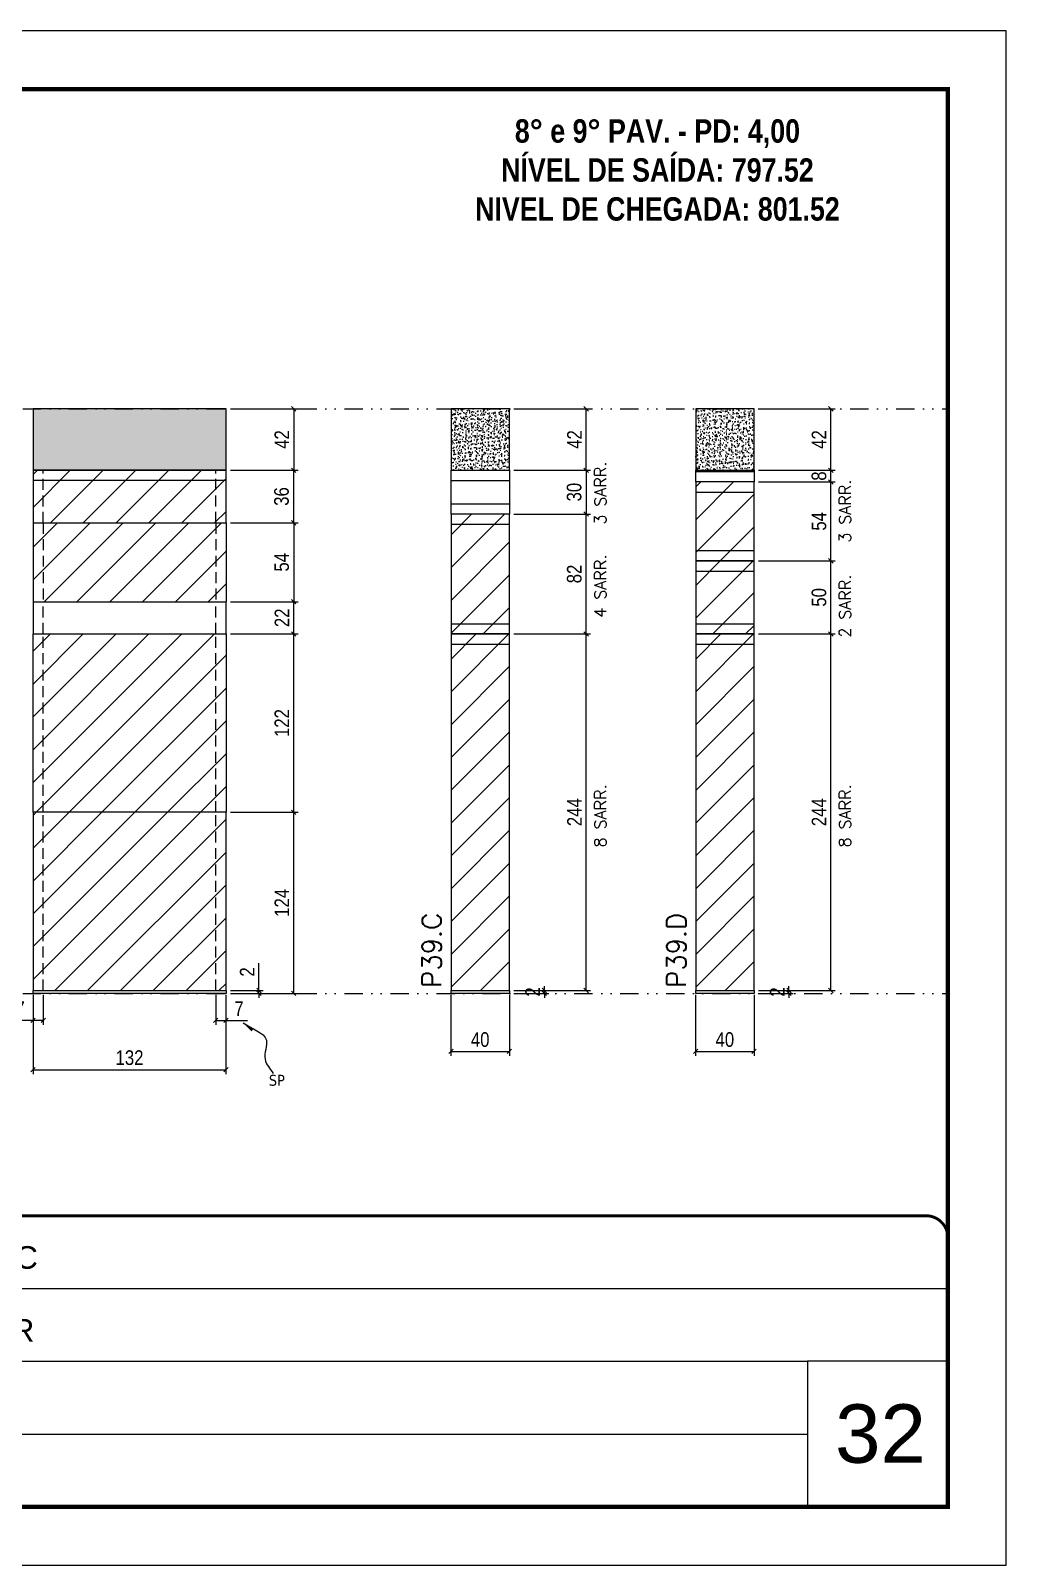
# Model space of a CAD drawing. Extents: x 28748 to 35002, y 14885 to 43501.
# Drawn here: x 34334 to 35002, y 34411 to 35461 of the extents above; entities that cross this region are included whole.
import ezdxf

# ---------------------------------------------------------------- set-up
doc = ezdxf.new("R2010")
doc.units = 0
for name, pattern in [('CONTINUO', [0]), ('DASHED', [0.75, 0.5, -0.25]), ('DIVIDE2', [0.625, 0.25, -0.125, 0, -0.125, 0, -0.125]), ('HIDDEN', [0.375, 0.25, -0.125])]:
    doc.linetypes.add(name, pattern=pattern)
for name, color, linetype, lineweight in [('CARIMBO', 255, 'Continuous', 9), ('Folhas', 255, 'Continuous', 9), ('Hachura', 251, 'Continuous', 9), ('SARRAFO DE PRESSAO', 251, 'DASHED', 9), ('Texto Seção', 7, 'Continuous', 15)]:
    doc.layers.add(name, color=color, linetype=linetype, lineweight=lineweight)
for name, color, linetype in [('COTA', 241, 'Continuous'), ('FUNDOS', 1, 'Continuous'), ('NOMENCLATURA', 7, 'Continuous'), ('Nível', 160, 'Continuous'), ('Painéis', 200, 'Continuous'), ('SARR_2.2x7', 40, 'Continuous'), ('Sarrafo de Pressão', 42, 'HIDDEN'), ('texto', 7, 'Continuous')]:
    doc.layers.add(name, color=color, linetype=linetype)
doc.styles.add('ARIAL', font='arial.ttf')
doc.styles.add('COTA TECNICA', font='techl___.ttf', dxfattribs={"height": 10})
doc.styles.add('COTA TECNICA-50', font='techl___.ttf', dxfattribs={"height": 10})
doc.styles.add('REGUA-120', font='ROMANS.shx', dxfattribs={"height": 15})
doc.styles.add('ROMANC', font='techb___.ttf', dxfattribs={"height": 2.5})
doc.styles.add('ROMANS', font='romans.shx')
doc.styles.get("Standard").update_dxf_attribs({"font": 'arial.ttf'})
doc.dimstyles.new('COTA PAINEL-50', dxfattribs={"dimtxt": 10, "dimasz": 3, "dimexe": 3, "dimexo": 3, "dimgap": 3, "dimtad": 1, "dimdec": 1, "dimzin": 12, "dimdsep": 46, "dimtxsty": 'COTA TECNICA-50', "dimblk1": 'OBLIQUE', "dimblk2": 'OBLIQUE', "dimsah": 1, "dimcen": 0.9, "dimclrd": 4, "dimclre": 4, "dimclrt": 240, "dimadec": 1, "dimazin": 3, "dimtfac": 1, "dimtdec": 1, "dimtmove": 0, "dimatfit": 3, "dimfxl": 1, "dimtolj": 1, "dimtzin": 12, "dimarcsym": 0})
doc.dimstyles.new('PAINEL', dxfattribs={"dimtxt": 10, "dimasz": 3, "dimexe": 3, "dimexo": 3, "dimgap": 3, "dimtad": 1, "dimdec": 1, "dimzin": 12, "dimdsep": 46, "dimtxsty": 'COTA TECNICA', "dimblk1": 'OBLIQUE', "dimblk2": 'OBLIQUE', "dimsah": 1, "dimcen": 0.9, "dimclrd": 4, "dimclre": 4, "dimclrt": 240, "dimadec": 1, "dimazin": 3, "dimtfac": 1, "dimtdec": 1, "dimtmove": 0, "dimatfit": 3, "dimfxl": 1, "dimtolj": 1, "dimtzin": 12, "dimarcsym": 0})
doc.dimstyles.get("Standard").update_dxf_attribs({"dimtxt": 0.18, "dimasz": 0.18, "dimexe": 0.18, "dimexo": 0.0625, "dimgap": 0.09, "dimtad": 0, "dimtih": 1, "dimtoh": 1, "dimdec": 4, "dimzin": 0, "dimdsep": 46, "dimtxsty": 'Standard', "dimcen": 0.09, "dimadec": 0, "dimazin": 0, "dimtfac": 1, "dimtdec": 4, "dimtofl": 0, "dimtmove": 0, "dimatfit": 3, "dimfxl": 1, "dimtolj": 1, "dimtzin": 0, "dimarcsym": 0})
pattern_1 = [(45, (-98783.717, 2517.664), (-11.2253202, 11.2253202), [])]

# ---------------------------------------------------------------- blocks, each defined once
blk = doc.blocks.new('9999999999')
at = {"color": 30, "linetype": 'CONTINUO'}
for p, q in [((98564.6, 34379.6), (99584, 34379.6)), ((98564.6, 34329.8), (99488, 34329.8)), ((99584, 34329.8), (99488, 34329.8)), ((99488, 34329.8), (99488, 34230.2)), ((98564.6, 34280), (99488, 34280))]:
    blk.add_line(p, q, dxfattribs=at)
at = {"color": 30, "linetype": 'CONTINUO', "const_width": 2}
blk.add_lwpolyline([(99584, 34230.2), (99584, 34414.4, 0.414214), (99569, 34429.4), (98229, 34429.4, 0.414214), (98214, 34414.4), (98214, 34245.2, 0.414214), (98229, 34230.2), (99584, 34230.2)], format="xyb", dxfattribs=at)
at = {"layer": 'Folhas'}
blk.add_lwpolyline([(98139, 34190.2), (99624, 34190.2), (99624, 35240.2), (98139, 35240.2)], close=True, dxfattribs=at)
at = {"layer": 'Folhas', "color": 30, "const_width": 3}
blk.add_lwpolyline([(98214, 34230.2), (99584, 34230.2), (99584, 35200.2), (98214, 35200.2)], close=True, dxfattribs=at)
at = {"color": 7, "linetype": 'Continuous', "ltscale": 5, "style": 'ARIAL'}
for s, p in [('ROCONTEC', (98837.7, 34393.1)), ('REDE D´OR', (98837.7, 34343.3))]:
    blk.add_text(s, height=15.48, dxfattribs=at).set_placement(p)
blk = doc.blocks.new('_Oblique')
at = {"color": 0, "linetype": 'ByBlock', "lineweight": -2}
blk.add_line((-0.5, -0.5), (0.5, 0.5), dxfattribs=at)
blk = doc.blocks.new('*D664')
at = {"layer": 'COTA', "color": 4, "lineweight": -2, "transparency": 16777216}
for p, q in [((34664.9, 35048), (34717.4, 35048)), ((34714.4, 34804), (34714.4, 35048)), ((34664.9, 34804), (34717.4, 34804))]:
    blk.add_line(p, q, dxfattribs=at)
at = {"layer": 'Defpoints', "color": 0, "transparency": 16777216}
for p in [(34661.9, 35048), (34714.4, 35048), (34661.9, 34804)]:
    blk.add_point(p, dxfattribs=at)
at = {"layer": 'COTA', "color": 4, "lineweight": -2, "transparency": 16777216, "xscale": 3, "yscale": 3, "zscale": 3}
for p, rotation in [((34714.4, 35048), 90), ((34714.4, 34804), 270)]:
    blk.add_blockref('_Oblique', p, dxfattribs=dict(at, rotation=rotation))
at = {"layer": 'COTA', "color": 240, "transparency": 16777216, "insert": (34706.4, 34926), "char_height": 10, "attachment_point": 5, "rotation": 90, "style": 'COTA TECNICA'}
blk.add_mtext('\\A1;244', dxfattribs=at)
blk = doc.blocks.new('*D665')
at = {"layer": 'COTA', "color": 4, "lineweight": -2, "transparency": 16777216}
for p, q in [((34621.9, 34801), (34621.9, 34759.3)), ((34661.9, 34801), (34661.9, 34759.3)), ((34621.9, 34762.3), (34661.9, 34762.3))]:
    blk.add_line(p, q, dxfattribs=at)
at = {"layer": 'Defpoints', "color": 0, "transparency": 16777216}
for p in [(34621.9, 34804), (34661.9, 34804), (34661.9, 34762.3)]:
    blk.add_point(p, dxfattribs=at)
at = {"layer": 'COTA', "color": 4, "lineweight": -2, "transparency": 16777216, "xscale": 3, "yscale": 3, "zscale": 3, "rotation": 180}
blk.add_blockref('_Oblique', (34621.9, 34762.3), dxfattribs=at)
at = {"layer": 'COTA', "color": 4, "lineweight": -2, "transparency": 16777216, "xscale": 3, "yscale": 3, "zscale": 3}
blk.add_blockref('_Oblique', (34661.9, 34762.3), dxfattribs=at)
at = {"layer": 'COTA', "color": 240, "transparency": 16777216, "insert": (34641.9, 34770.4), "char_height": 10, "attachment_point": 5, "style": 'COTA TECNICA'}
blk.add_mtext('\\A1;40', dxfattribs=at)
blk = doc.blocks.new('*D1632')
at = {"layer": 'COTA', "color": 4, "linetype": 'ByBlock', "lineweight": -2, "transparency": 16777216}
for p, q in [((34664.9, 35130), (34717.4, 35130)), ((34714.4, 35048), (34714.4, 35130)), ((34664.9, 35048), (34717.4, 35048))]:
    blk.add_line(p, q, dxfattribs=at)
at = {"layer": 'Defpoints', "color": 0, "linetype": 'ByBlock', "transparency": 16777216}
for p in [(34661.9, 35130), (34714.4, 35130), (34661.9, 35048)]:
    blk.add_point(p, dxfattribs=at)
at = {"layer": 'COTA', "color": 4, "linetype": 'ByBlock', "lineweight": -2, "transparency": 16777216, "xscale": 3, "yscale": 3, "zscale": 3}
for p, rotation in [((34714.4, 35130), 90), ((34714.4, 35048), 270)]:
    blk.add_blockref('_Oblique', p, dxfattribs=dict(at, rotation=rotation))
at = {"layer": 'COTA', "color": 240, "linetype": 'ByBlock', "transparency": 16777216, "insert": (34706.3, 35089), "char_height": 10, "attachment_point": 5, "rotation": 90, "style": 'COTA TECNICA'}
blk.add_mtext('\\A1;82', dxfattribs=at)
blk = doc.blocks.new('*D666')
at = {"layer": 'COTA', "color": 4, "lineweight": -2, "transparency": 16777216}
for p, q in [((34664.9, 34804), (34688.8, 34804)), ((34664.9, 34802), (34688.8, 34802)), ((34685.8, 34804), (34685.8, 34807)), ((34685.8, 34802), (34685.8, 34804)), ((34685.8, 34802), (34685.8, 34799))]:
    blk.add_line(p, q, dxfattribs=at)
at = {"layer": 'Defpoints', "color": 0, "transparency": 16777216}
for p in [(34661.9, 34804), (34661.9, 34802), (34685.8, 34804)]:
    blk.add_point(p, dxfattribs=at)
at = {"layer": 'COTA', "color": 4, "lineweight": -2, "transparency": 16777216, "xscale": 3, "yscale": 3, "zscale": 3}
for p, rotation in [((34685.8, 34804), 270), ((34685.8, 34802), 90)]:
    blk.add_blockref('_Oblique', p, dxfattribs=dict(at, rotation=rotation))
at = {"layer": 'COTA', "color": 240, "transparency": 16777216, "insert": (34677.8, 34803), "char_height": 10, "attachment_point": 5, "rotation": 90, "style": 'COTA TECNICA-50'}
blk.add_mtext('\\A1;2', dxfattribs=at)
blk = doc.blocks.new('*D757')
at = {"layer": 'COTA', "color": 4, "lineweight": -2, "transparency": 16777216}
for p, q in [((34336, 34801), (34336, 34746.8)), ((34468, 34801), (34468, 34746.8)), ((34336, 34749.8), (34468, 34749.8))]:
    blk.add_line(p, q, dxfattribs=at)
at = {"layer": 'Defpoints', "color": 0, "transparency": 16777216}
for p in [(34336, 34804), (34468, 34804), (34468, 34749.8)]:
    blk.add_point(p, dxfattribs=at)
at = {"layer": 'COTA', "color": 4, "lineweight": -2, "transparency": 16777216, "xscale": 3, "yscale": 3, "zscale": 3, "rotation": 180}
blk.add_blockref('_Oblique', (34336, 34749.8), dxfattribs=at)
at = {"layer": 'COTA', "color": 4, "lineweight": -2, "transparency": 16777216, "xscale": 3, "yscale": 3, "zscale": 3}
blk.add_blockref('_Oblique', (34468, 34749.8), dxfattribs=at)
at = {"layer": 'COTA', "color": 240, "transparency": 16777216, "insert": (34402, 34758), "char_height": 10, "attachment_point": 5, "style": 'COTA TECNICA'}
blk.add_mtext('\\A1;132', dxfattribs=at)
blk = doc.blocks.new('*D758')
at = {"layer": 'COTA', "color": 4, "lineweight": -2, "transparency": 16777216}
for p, q in [((34471, 34926), (34517.3, 34926)), ((34514.3, 34802), (34514.3, 34926)), ((34471, 34802), (34517.3, 34802))]:
    blk.add_line(p, q, dxfattribs=at)
at = {"layer": 'Defpoints', "color": 0, "transparency": 16777216}
for p in [(34468, 34926), (34514.3, 34926), (34468, 34802)]:
    blk.add_point(p, dxfattribs=at)
at = {"layer": 'COTA', "color": 4, "lineweight": -2, "transparency": 16777216, "xscale": 3, "yscale": 3, "zscale": 3}
for p, rotation in [((34514.3, 34926), 90), ((34514.3, 34802), 270)]:
    blk.add_blockref('_Oblique', p, dxfattribs=dict(at, rotation=rotation))
at = {"layer": 'COTA', "color": 240, "transparency": 16777216, "insert": (34506.2, 34864), "char_height": 10, "attachment_point": 5, "rotation": 90, "style": 'COTA TECNICA-50'}
blk.add_mtext('\\A1;124', dxfattribs=at)
blk = doc.blocks.new('*D759')
at = {"layer": 'COTA', "color": 4, "lineweight": -2, "transparency": 16777216}
for p, q in [((34490.5, 34804), (34490.5, 34822.8)), ((34471, 34804), (34493.5, 34804)), ((34471, 34802), (34493.5, 34802)), ((34490.5, 34802), (34490.5, 34804)), ((34490.5, 34802), (34490.5, 34799))]:
    blk.add_line(p, q, dxfattribs=at)
at = {"layer": 'Defpoints', "color": 0, "transparency": 16777216}
for p in [(34468, 34804), (34468, 34802), (34490.5, 34802)]:
    blk.add_point(p, dxfattribs=at)
at = {"layer": 'COTA', "color": 4, "lineweight": -2, "transparency": 16777216, "xscale": 3, "yscale": 3, "zscale": 3}
for p, rotation in [((34490.5, 34804), 270), ((34490.5, 34802), 90)]:
    blk.add_blockref('_Oblique', p, dxfattribs=dict(at, rotation=rotation))
at = {"layer": 'COTA', "color": 240, "transparency": 16777216, "insert": (34482.5, 34816.7), "char_height": 10, "attachment_point": 5, "rotation": 90, "style": 'COTA TECNICA-50'}
blk.add_mtext('\\A1;2', dxfattribs=at)
blk = doc.blocks.new('*D760')
at = {"layer": 'COTA', "color": 4, "linetype": 'ByBlock', "lineweight": -2, "transparency": 16777216}
for p, q in [((34471, 35048), (34517.3, 35048)), ((34514.3, 34926), (34514.3, 35048)), ((34471, 34926), (34517.3, 34926))]:
    blk.add_line(p, q, dxfattribs=at)
at = {"layer": 'Defpoints', "color": 0, "linetype": 'ByBlock', "transparency": 16777216}
for p in [(34468, 35048), (34514.3, 35048), (34468, 34926)]:
    blk.add_point(p, dxfattribs=at)
at = {"layer": 'COTA', "color": 4, "linetype": 'ByBlock', "lineweight": -2, "transparency": 16777216, "xscale": 3, "yscale": 3, "zscale": 3}
for p, rotation in [((34514.3, 35048), 90), ((34514.3, 34926), 270)]:
    blk.add_blockref('_Oblique', p, dxfattribs=dict(at, rotation=rotation))
at = {"layer": 'COTA', "color": 240, "linetype": 'ByBlock', "transparency": 16777216, "insert": (34506.2, 34987), "char_height": 10, "attachment_point": 5, "rotation": 90, "style": 'COTA TECNICA'}
blk.add_mtext('\\A1;122', dxfattribs=at)
blk = doc.blocks.new('*D761')
at = {"layer": 'COTA', "color": 4, "lineweight": -2, "transparency": 16777216}
for p, q in [((34336, 34799), (34336, 34780.5)), ((34343, 34801), (34343, 34780.5)), ((34336, 34783.5), (34321.3, 34783.5)), ((34343, 34783.5), (34336, 34783.5))]:
    blk.add_line(p, q, dxfattribs=at)
at = {"layer": 'Defpoints', "color": 0, "transparency": 16777216}
for p in [(34336, 34802), (34343, 34804), (34336, 34783.5)]:
    blk.add_point(p, dxfattribs=at)
at = {"layer": 'COTA', "color": 4, "lineweight": -2, "transparency": 16777216, "xscale": 3, "yscale": 3, "zscale": 3, "rotation": 180}
blk.add_blockref('_Oblique', (34336, 34783.5), dxfattribs=at)
at = {"layer": 'COTA', "color": 4, "lineweight": -2, "transparency": 16777216, "xscale": 3, "yscale": 3, "zscale": 3}
blk.add_blockref('_Oblique', (34343, 34783.5), dxfattribs=at)
at = {"layer": 'COTA', "color": 240, "transparency": 16777216, "insert": (34327.1, 34791.6), "char_height": 10, "attachment_point": 5, "style": 'COTA TECNICA-50'}
blk.add_mtext('\\A1;7', dxfattribs=at)
blk = doc.blocks.new('*D762')
at = {"layer": 'COTA', "color": 4, "lineweight": -2, "transparency": 16777216}
for p, q in [((34461, 34801), (34461, 34780.5)), ((34468, 34799), (34468, 34780.5)), ((34461, 34783.5), (34468, 34783.5)), ((34468, 34783.5), (34482.7, 34783.5))]:
    blk.add_line(p, q, dxfattribs=at)
at = {"layer": 'Defpoints', "color": 0, "transparency": 16777216}
for p in [(34461, 34804), (34468, 34802), (34468, 34783.5)]:
    blk.add_point(p, dxfattribs=at)
at = {"layer": 'COTA', "color": 4, "lineweight": -2, "transparency": 16777216, "xscale": 3, "yscale": 3, "zscale": 3, "rotation": 180}
blk.add_blockref('_Oblique', (34461, 34783.5), dxfattribs=at)
at = {"layer": 'COTA', "color": 4, "lineweight": -2, "transparency": 16777216, "xscale": 3, "yscale": 3, "zscale": 3}
blk.add_blockref('_Oblique', (34468, 34783.5), dxfattribs=at)
at = {"layer": 'COTA', "color": 240, "transparency": 16777216, "insert": (34476.9, 34791.6), "char_height": 10, "attachment_point": 5, "style": 'COTA TECNICA-50'}
blk.add_mtext('\\A1;7', dxfattribs=at)
blk = doc.blocks.new('*D1654')
at = {"layer": 'Defpoints', "color": 0, "linetype": 'ByBlock', "transparency": 16777216}
for p in [(34468, 35160), (34514.3, 35160), (34468, 35124)]:
    blk.add_point(p, dxfattribs=at)
at = {"layer": 'FUNDOS', "color": 4, "linetype": 'ByBlock', "lineweight": -2, "transparency": 16777216}
for p, q in [((34471, 35160), (34517.3, 35160)), ((34514.3, 35124), (34514.3, 35160)), ((34471, 35124), (34517.3, 35124))]:
    blk.add_line(p, q, dxfattribs=at)
at = {"layer": 'FUNDOS', "color": 4, "linetype": 'ByBlock', "lineweight": -2, "transparency": 16777216, "xscale": 3, "yscale": 3, "zscale": 3}
for p, rotation in [((34514.3, 35160), 90), ((34514.3, 35124), 270)]:
    blk.add_blockref('_Oblique', p, dxfattribs=dict(at, rotation=rotation))
at = {"layer": 'FUNDOS', "color": 240, "linetype": 'ByBlock', "transparency": 16777216, "insert": (34506, 35142), "char_height": 10, "attachment_point": 5, "rotation": 90, "style": 'COTA TECNICA'}
blk.add_mtext('\\A1;36', dxfattribs=at)
blk = doc.blocks.new('*D763')
at = {"layer": 'COTA', "color": 4, "lineweight": -2, "transparency": 16777216}
for p, q in [((34832.3, 35048), (34884.8, 35048)), ((34881.8, 34804), (34881.8, 35048)), ((34832.3, 34804), (34884.8, 34804))]:
    blk.add_line(p, q, dxfattribs=at)
at = {"layer": 'Defpoints', "color": 0, "transparency": 16777216}
for p in [(34829.3, 35048), (34881.8, 35048), (34829.3, 34804)]:
    blk.add_point(p, dxfattribs=at)
at = {"layer": 'COTA', "color": 4, "lineweight": -2, "transparency": 16777216, "xscale": 3, "yscale": 3, "zscale": 3}
for p, rotation in [((34881.8, 35048), 90), ((34881.8, 34804), 270)]:
    blk.add_blockref('_Oblique', p, dxfattribs=dict(at, rotation=rotation))
at = {"layer": 'COTA', "color": 240, "transparency": 16777216, "insert": (34873.7, 34926), "char_height": 10, "attachment_point": 5, "rotation": 90, "style": 'COTA TECNICA'}
blk.add_mtext('\\A1;244', dxfattribs=at)
blk = doc.blocks.new('*D764')
at = {"layer": 'COTA', "color": 4, "lineweight": -2, "transparency": 16777216}
for p, q in [((34789.3, 34801), (34789.3, 34759.3)), ((34829.3, 34801), (34829.3, 34759.3)), ((34789.3, 34762.3), (34829.3, 34762.3))]:
    blk.add_line(p, q, dxfattribs=at)
at = {"layer": 'Defpoints', "color": 0, "transparency": 16777216}
for p in [(34789.3, 34804), (34829.3, 34804), (34829.3, 34762.3)]:
    blk.add_point(p, dxfattribs=at)
at = {"layer": 'COTA', "color": 4, "lineweight": -2, "transparency": 16777216, "xscale": 3, "yscale": 3, "zscale": 3, "rotation": 180}
blk.add_blockref('_Oblique', (34789.3, 34762.3), dxfattribs=at)
at = {"layer": 'COTA', "color": 4, "lineweight": -2, "transparency": 16777216, "xscale": 3, "yscale": 3, "zscale": 3}
blk.add_blockref('_Oblique', (34829.3, 34762.3), dxfattribs=at)
at = {"layer": 'COTA', "color": 240, "transparency": 16777216, "insert": (34809.3, 34770.4), "char_height": 10, "attachment_point": 5, "style": 'COTA TECNICA'}
blk.add_mtext('\\A1;40', dxfattribs=at)
blk = doc.blocks.new('*D1655')
at = {"layer": 'COTA', "color": 4, "linetype": 'ByBlock', "lineweight": -2, "transparency": 16777216}
for p, q in [((34832.3, 35098), (34884.8, 35098)), ((34881.8, 35048), (34881.8, 35098)), ((34832.3, 35048), (34884.8, 35048))]:
    blk.add_line(p, q, dxfattribs=at)
at = {"layer": 'Defpoints', "color": 0, "linetype": 'ByBlock', "transparency": 16777216}
for p in [(34829.3, 35098), (34881.8, 35098), (34829.3, 35048)]:
    blk.add_point(p, dxfattribs=at)
at = {"layer": 'COTA', "color": 4, "linetype": 'ByBlock', "lineweight": -2, "transparency": 16777216, "xscale": 3, "yscale": 3, "zscale": 3}
for p, rotation in [((34881.8, 35098), 90), ((34881.8, 35048), 270)]:
    blk.add_blockref('_Oblique', p, dxfattribs=dict(at, rotation=rotation))
at = {"layer": 'COTA', "color": 240, "linetype": 'ByBlock', "transparency": 16777216, "insert": (34873.7, 35073), "char_height": 10, "attachment_point": 5, "rotation": 90, "style": 'COTA TECNICA'}
blk.add_mtext('\\A1;50', dxfattribs=at)
blk = doc.blocks.new('*D765')
at = {"layer": 'COTA', "color": 4, "lineweight": -2, "transparency": 16777216}
for p, q in [((34832.3, 34804), (34856.1, 34804)), ((34832.3, 34802), (34856.1, 34802)), ((34853.1, 34804), (34853.1, 34807)), ((34853.1, 34802), (34853.1, 34804)), ((34853.1, 34802), (34853.1, 34799))]:
    blk.add_line(p, q, dxfattribs=at)
at = {"layer": 'Defpoints', "color": 0, "transparency": 16777216}
for p in [(34829.3, 34804), (34829.3, 34802), (34853.1, 34804)]:
    blk.add_point(p, dxfattribs=at)
at = {"layer": 'COTA', "color": 4, "lineweight": -2, "transparency": 16777216, "xscale": 3, "yscale": 3, "zscale": 3}
for p, rotation in [((34853.1, 34804), 270), ((34853.1, 34802), 90)]:
    blk.add_blockref('_Oblique', p, dxfattribs=dict(at, rotation=rotation))
at = {"layer": 'COTA', "color": 240, "transparency": 16777216, "insert": (34845.1, 34803), "char_height": 10, "attachment_point": 5, "rotation": 90, "style": 'COTA TECNICA-50'}
blk.add_mtext('\\A1;2', dxfattribs=at)
blk = doc.blocks.new('*D1357')
at = {"layer": 'COTA', "color": 4, "lineweight": -2, "transparency": 16777216}
for p, q in [((34664.9, 35202), (34717.4, 35202)), ((34714.4, 35160), (34714.4, 35202)), ((34664.9, 35160), (34717.4, 35160))]:
    blk.add_line(p, q, dxfattribs=at)
at = {"layer": 'Defpoints', "color": 0, "transparency": 16777216}
for p in [(34661.9, 35202), (34714.4, 35202), (34661.9, 35160)]:
    blk.add_point(p, dxfattribs=at)
at = {"layer": 'COTA', "color": 4, "lineweight": -2, "transparency": 16777216, "xscale": 3, "yscale": 3, "zscale": 3}
for p, rotation in [((34714.4, 35202), 90), ((34714.4, 35160), 270)]:
    blk.add_blockref('_Oblique', p, dxfattribs=dict(at, rotation=rotation))
at = {"layer": 'COTA', "color": 240, "transparency": 16777216, "insert": (34706.4, 35181), "char_height": 10, "attachment_point": 5, "rotation": 90, "style": 'COTA TECNICA'}
blk.add_mtext('\\A1;42', dxfattribs=at)
blk = doc.blocks.new('*D1358')
at = {"layer": 'COTA', "color": 4, "lineweight": -2, "transparency": 16777216}
for p, q in [((34832.3, 35202), (34884.8, 35202)), ((34881.8, 35160), (34881.8, 35202)), ((34832.3, 35160), (34884.8, 35160))]:
    blk.add_line(p, q, dxfattribs=at)
at = {"layer": 'Defpoints', "color": 0, "transparency": 16777216}
for p in [(34829.3, 35202), (34881.8, 35202), (34829.3, 35160)]:
    blk.add_point(p, dxfattribs=at)
at = {"layer": 'COTA', "color": 4, "lineweight": -2, "transparency": 16777216, "xscale": 3, "yscale": 3, "zscale": 3}
for p, rotation in [((34881.8, 35202), 90), ((34881.8, 35160), 270)]:
    blk.add_blockref('_Oblique', p, dxfattribs=dict(at, rotation=rotation))
at = {"layer": 'COTA', "color": 240, "transparency": 16777216, "insert": (34873.7, 35181), "char_height": 10, "attachment_point": 5, "rotation": 90, "style": 'COTA TECNICA'}
blk.add_mtext('\\A1;42', dxfattribs=at)
blk = doc.blocks.new('*D2042')
at = {"layer": 'COTA', "color": 4, "lineweight": -2, "transparency": 16777216}
for p, q in [((34471, 35202), (34517.3, 35202)), ((34514.3, 35202), (34514.3, 35160)), ((34471, 35160), (34517.3, 35160))]:
    blk.add_line(p, q, dxfattribs=at)
at = {"layer": 'Defpoints', "color": 0, "transparency": 16777216}
for p in [(34468, 35202), (34468, 35160), (34514.3, 35160)]:
    blk.add_point(p, dxfattribs=at)
at = {"layer": 'COTA', "color": 4, "lineweight": -2, "transparency": 16777216, "xscale": 3, "yscale": 3, "zscale": 3}
for p, rotation in [((34514.3, 35202), 90), ((34514.3, 35160), 270)]:
    blk.add_blockref('_Oblique', p, dxfattribs=dict(at, rotation=rotation))
at = {"layer": 'COTA', "color": 240, "transparency": 16777216, "insert": (34506.2, 35181), "char_height": 10, "attachment_point": 5, "rotation": 90, "style": 'COTA TECNICA-50'}
blk.add_mtext('\\A1;42', dxfattribs=at)
blk = doc.blocks.new('*D2247')
at = {"layer": 'COTA', "color": 4, "lineweight": -2, "transparency": 16777216}
for p, q in [((34471, 35124), (34517.3, 35124)), ((34514.3, 35124), (34514.3, 35070)), ((34471, 35070), (34517.3, 35070))]:
    blk.add_line(p, q, dxfattribs=at)
at = {"layer": 'Defpoints', "color": 0, "transparency": 16777216}
for p in [(34468, 35124), (34468, 35070), (34514.3, 35070)]:
    blk.add_point(p, dxfattribs=at)
at = {"layer": 'COTA', "color": 4, "lineweight": -2, "transparency": 16777216, "xscale": 3, "yscale": 3, "zscale": 3}
for p, rotation in [((34514.3, 35124), 90), ((34514.3, 35070), 270)]:
    blk.add_blockref('_Oblique', p, dxfattribs=dict(at, rotation=rotation))
at = {"layer": 'COTA', "color": 240, "transparency": 16777216, "insert": (34506.1, 35097), "char_height": 10, "attachment_point": 5, "rotation": 90, "style": 'COTA TECNICA'}
blk.add_mtext('\\A1;54', dxfattribs=at)
blk = doc.blocks.new('*D2248')
at = {"layer": 'COTA', "color": 4, "lineweight": -2, "transparency": 16777216}
for p, q in [((34832.3, 35152), (34884.8, 35152)), ((34881.8, 35098), (34881.8, 35152)), ((34832.3, 35098), (34884.8, 35098))]:
    blk.add_line(p, q, dxfattribs=at)
at = {"layer": 'Defpoints', "color": 0, "transparency": 16777216}
for p in [(34829.3, 35152), (34881.8, 35152), (34829.3, 35098)]:
    blk.add_point(p, dxfattribs=at)
at = {"layer": 'COTA', "color": 4, "lineweight": -2, "transparency": 16777216, "xscale": 3, "yscale": 3, "zscale": 3}
for p, rotation in [((34881.8, 35152), 90), ((34881.8, 35098), 270)]:
    blk.add_blockref('_Oblique', p, dxfattribs=dict(at, rotation=rotation))
at = {"layer": 'COTA', "color": 240, "transparency": 16777216, "insert": (34873.7, 35125), "char_height": 10, "attachment_point": 5, "rotation": 90, "style": 'COTA TECNICA'}
blk.add_mtext('\\A1;54', dxfattribs=at)
blk = doc.blocks.new('*D2590')
at = {"layer": 'COTA', "color": 4, "lineweight": -2, "transparency": 16777216}
for p, q in [((34471, 35070), (34517.3, 35070)), ((34514.3, 35048), (34514.3, 35070)), ((34471, 35048), (34517.3, 35048))]:
    blk.add_line(p, q, dxfattribs=at)
at = {"layer": 'Defpoints', "color": 0, "transparency": 16777216}
for p in [(34468, 35070), (34514.3, 35070), (34468, 35048)]:
    blk.add_point(p, dxfattribs=at)
at = {"layer": 'COTA', "color": 4, "lineweight": -2, "transparency": 16777216, "xscale": 3, "yscale": 3, "zscale": 3}
for p, rotation in [((34514.3, 35070), 90), ((34514.3, 35048), 270)]:
    blk.add_blockref('_Oblique', p, dxfattribs=dict(at, rotation=rotation))
at = {"layer": 'COTA', "color": 240, "transparency": 16777216, "insert": (34506.3, 35059), "char_height": 10, "attachment_point": 5, "rotation": 90, "style": 'COTA TECNICA'}
blk.add_mtext('\\A1;22', dxfattribs=at)
blk = doc.blocks.new('*D2591')
at = {"layer": 'COTA', "color": 4, "lineweight": -2, "transparency": 16777216}
for p, q in [((34664.9, 35160), (34717.4, 35160)), ((34714.4, 35160), (34714.4, 35130)), ((34664.9, 35130), (34717.4, 35130))]:
    blk.add_line(p, q, dxfattribs=at)
at = {"layer": 'Defpoints', "color": 0, "transparency": 16777216}
for p in [(34661.9, 35160), (34661.9, 35130), (34714.4, 35130)]:
    blk.add_point(p, dxfattribs=at)
at = {"layer": 'COTA', "color": 4, "lineweight": -2, "transparency": 16777216, "xscale": 3, "yscale": 3, "zscale": 3}
for p, rotation in [((34714.4, 35160), 90), ((34714.4, 35130), 270)]:
    blk.add_blockref('_Oblique', p, dxfattribs=dict(at, rotation=rotation))
at = {"layer": 'COTA', "color": 240, "transparency": 16777216, "insert": (34706.2, 35145), "char_height": 10, "attachment_point": 5, "rotation": 90, "style": 'COTA TECNICA'}
blk.add_mtext('\\A1;30', dxfattribs=at)
blk = doc.blocks.new('*D2592')
at = {"layer": 'COTA', "color": 4, "lineweight": -2, "transparency": 16777216}
for p, q in [((34832.3, 35160), (34884.8, 35160)), ((34881.8, 35152), (34881.8, 35160)), ((34832.3, 35152), (34884.8, 35152))]:
    blk.add_line(p, q, dxfattribs=at)
at = {"layer": 'Defpoints', "color": 0, "transparency": 16777216}
for p in [(34829.3, 35160), (34881.8, 35160), (34829.3, 35152)]:
    blk.add_point(p, dxfattribs=at)
at = {"layer": 'COTA', "color": 4, "lineweight": -2, "transparency": 16777216, "xscale": 3, "yscale": 3, "zscale": 3}
for p, rotation in [((34881.8, 35160), 90), ((34881.8, 35152), 270)]:
    blk.add_blockref('_Oblique', p, dxfattribs=dict(at, rotation=rotation))
at = {"layer": 'COTA', "color": 240, "transparency": 16777216, "insert": (34873.7, 35156), "char_height": 10, "attachment_point": 5, "rotation": 90, "style": 'COTA TECNICA'}
blk.add_mtext('\\A1;8', dxfattribs=at)

msp = doc.modelspace()

# ---------------------------------------------------------------- hatches: boundary and pattern name
at = {"layer": 'COTA', "linetype": 'ByBlock'}
h = msp.add_hatch(dxfattribs=at)
h.set_pattern_fill('AR-CONC', color=256, scale=0.03)
h.set_pattern_definition([(50, (29230.5272, 35606.31), (5.46554, -0.4781726), [0.5715, -6.2865]), (355, (29230.527, 35606.31), (-1.0573026, 5.7317054), [0.4572, -5.0292175]), (100.45144, (29230.9827, 35606.2703), (4.4082374, 5.2535326), [0.4857, -5.3427073]), (46.1842, (29230.527, 35607.834), (8.132371, -1.26127), [0.85725, -9.42975]), (96.63556, (29231.205, 35607.729), (7.122124, 7.422784), [0.728551, -8.014068]), (351.18415, (29230.527, 35607.834), (7.122124, 7.422784), [0.685799, -7.543792]), (21, (29231.2892, 35607.453), (4.5484317, -3.067956), [0.5715, -6.2865]), (326, (29231.289, 35607.453), (1.854061, 5.525639), [0.4572, -5.0292]), (71.45144, (29231.6683, 35607.1975), (6.4024926, 2.457683), [0.4857, -5.342698]), (37.5, (29230.5272, 35606.3102), (0.0926581, 2.5366512), [0, -4.96824, 0, -5.1054, 0, -5.04825]), (7.5, (29230.5272, 35606.3102), (2.0045899, 3.0054172), [0, -2.91084, 0, -4.85394, 0, -1.92405]), (327.5, (29228.828, 35606.3102), (4.06771786, -0.1718623), [0, -1.905, 0, -5.9436, 0, -7.8867]), (317.5, (29228.066, 35606.31), (4.4438754, 0.7627947), [0, -2.4765, 0, -3.94716, 0, -5.6007])])
h.paths.add_polyline_path([(34468.02, 35160), (34468.02, 35202), (34336.02, 35202), (34336.02, 35160)])
h = msp.add_hatch(dxfattribs=at)
h.set_pattern_fill('AR-CONC', color=256, scale=0.03)
h.set_pattern_definition([(50, (-96992.0917, 8324.739), (5.46554007, -0.47817257), [0.5715, -6.2865]), (355, (-96992.0917, 8324.739), (-1.05730264, 5.73170536), [0.4572, -5.02921753]), (100.4514447, (-96991.636, 8324.6994), (4.40823741, 5.25353256), [0.48570026, -5.34270734]), (46.1842, (-96992.092, 8326.263), (8.13237123, -1.26126984), [0.85725, -9.42975]), (96.6355576, (-96991.414, 8326.158), (7.122124, 7.42278374), [0.7285507, -8.01406824]), (351.184151, (-96992.092, 8326.263), (7.122124, 7.42278374), [0.685799, -7.54379196]), (21, (-96991.3297, 8325.882), (4.54843174, -3.06795595), [0.5715, -6.2865]), (326, (-96991.3297, 8325.882), (1.85406085, 5.52563898), [0.4572, -5.0292]), (71.451445, (-96990.9506, 8325.6265), (6.40249258, 2.45768307), [0.48570026, -5.34269813]), (37.5, (-96992.0917, 8324.7392), (0.092658098, 2.536651166), [0, -4.96824, 0, -5.1054, 0, -5.04825]), (7.5, (-96992.0917, 8324.7392), (2.004589875, 3.005417245), [0, -2.91084, 0, -4.85394, 0, -1.92405]), (327.5, (-96993.791, 8324.7392), (4.067717855, -0.17186232), [0, -1.905, 0, -5.9436, 0, -7.8867]), (317.5, (-96994.553, 8324.7392), (4.44387544, 0.76279473), [0, -2.4765, 0, -3.94716, 0, -5.6007])])
h.paths.add_polyline_path([(34621.94, 35159.98), (34661.94, 35159.98), (34661.94, 35202), (34621.94, 35202)])
h = msp.add_hatch(dxfattribs=at)
h.set_pattern_fill('AR-CONC', color=256, scale=0.03)
h.set_pattern_definition([(50, (-96824.697, 8346.739), (5.46554007, -0.47817257), [0.5715, -6.2865]), (355, (-96824.697, 8346.739), (-1.05730264, 5.73170536), [0.4572, -5.02921753]), (100.4514447, (-96824.2415, 8346.6994), (4.40823741, 5.25353256), [0.48570026, -5.34270734]), (46.1842, (-96824.697, 8348.263), (8.13237123, -1.26126984), [0.85725, -9.42975]), (96.6355576, (-96824.019, 8348.158), (7.122124, 7.42278374), [0.7285507, -8.01406824]), (351.184151, (-96824.697, 8348.263), (7.122124, 7.42278374), [0.685799, -7.54379196]), (21, (-96823.935, 8347.882), (4.54843174, -3.06795595), [0.5715, -6.2865]), (326, (-96823.935, 8347.882), (1.85406085, 5.52563898), [0.4572, -5.0292]), (71.451445, (-96823.556, 8347.6265), (6.40249258, 2.45768307), [0.48570026, -5.34269813]), (37.5, (-96824.697, 8346.7392), (0.092658098, 2.536651166), [0, -4.96824, 0, -5.1054, 0, -5.04825]), (7.5, (-96824.697, 8346.7392), (2.004589875, 3.005417245), [0, -2.91084, 0, -4.85394, 0, -1.92405]), (327.5, (-96826.3962, 8346.7392), (4.067717855, -0.17186232), [0, -1.905, 0, -5.9436, 0, -7.8867]), (317.5, (-96827.1582, 8346.7392), (4.44387544, 0.76279473), [0, -2.4765, 0, -3.94716, 0, -5.6007])])
h.paths.add_polyline_path([(34789.33, 35159.98), (34829.33, 35159.98), (34829.33, 35202), (34789.33, 35202)])
at = {"layer": 'Hachura', "linetype": 'ByBlock'}
h = msp.add_hatch(dxfattribs=at)
h.set_pattern_fill('ANSI31', color=256, scale=5)
h.set_pattern_definition([(45, (-98783.717, 2593.664), (-11.2253202, 11.2253202), [])])
h.paths.add_polyline_path([(34336.02, 35160), (34336.02, 35124), (34468.02, 35124), (34468.02, 35160)])
at = {"layer": 'Hachura'}
h = msp.add_hatch(dxfattribs=at)
h.set_pattern_fill('ANSI31', color=256, scale=5)
h.paths.add_polyline_path([(34829.33, 35151.98), (34789.33, 35151.98), (34789.33, 35097.98), (34829.33, 35097.98)])
h = msp.add_hatch(dxfattribs=at)
h.set_pattern_fill('ANSI31', color=256, scale=5)
h.set_pattern_definition([(45, (0, 8), (-11.22532, 11.22532), [])])
h.paths.add_polyline_path([(34336.02, 35124), (34336.02, 35070), (34468.02, 35070), (34468.02, 35124)])
h = msp.add_hatch(dxfattribs=at)
h.set_pattern_fill('ANSI31', color=256, scale=5)
h.paths.add_polyline_path([(34661.94, 35129.98), (34621.94, 35129.98), (34621.94, 35047.98), (34661.94, 35047.98)])
h = msp.add_hatch(dxfattribs=at)
h.set_pattern_fill('ANSI31', color=256, scale=5)
h.paths.add_polyline_path([(34829.33, 35097.98), (34789.33, 35097.98), (34789.33, 35047.98), (34829.33, 35047.98)])
at = {"layer": 'Hachura', "linetype": 'ByBlock'}
h = msp.add_hatch(dxfattribs=at)
h.set_pattern_fill('ANSI31', color=256, scale=5)
h.set_pattern_definition(pattern_1)
h.paths.add_polyline_path([(34468.02, 34926), (34468.02, 35048), (34336.02, 35048), (34336.02, 34926)])
h = msp.add_hatch(dxfattribs=at)
h.set_pattern_fill('ANSI31', color=256, scale=5)
h.set_pattern_definition([(45, (-98784.343, 2517.664), (-11.2253202, 11.2253202), [])])
h.paths.add_polyline_path([(34661.94, 35047.98), (34621.94, 35047.98), (34621.94, 34804), (34661.94, 34804)])
h = msp.add_hatch(dxfattribs=at)
h.set_pattern_fill('ANSI31', color=256, scale=5)
h.set_pattern_definition([(45, (-98616.948, 2517.664), (-11.2253202, 11.2253202), [])])
h.paths.add_polyline_path([(34829.33, 35047.98), (34789.33, 35047.98), (34789.33, 34804), (34829.33, 34804)])
h = msp.add_hatch(dxfattribs=at)
h.set_pattern_fill('ANSI31', color=256, scale=5)
h.set_pattern_definition(pattern_1)
h.paths.add_polyline_path([(34468.02, 34926), (34336.02, 34926), (34336.02, 34804), (34468.02, 34804)])

# ---------------------------------------------------------------- linework, layer by layer
at = {"layer": 'COTA', "linetype": 'ByBlock'}
for points in [[(34336.02, 35160), (34468.02, 35160), (34468.02, 35202), (34336.02, 35202)], [(34621.94, 35159.98), (34661.94, 35159.98), (34661.94, 35202), (34621.94, 35202)], [(34789.33, 35159.98), (34829.33, 35159.98), (34829.33, 35202), (34789.33, 35202)]]:
    msp.add_lwpolyline(points, close=True, dxfattribs=at)
at = {"layer": 'Nível', "color": 4, "linetype": 'DIVIDE2', "ltscale": 50}
for p, q in [((33951.5, 35202), (34961.84, 35202)), ((33951.5, 34802), (34961.84, 34802))]:
    msp.add_line(p, q, dxfattribs=at)
at = {"layer": 'Painéis'}
for p, q in [((34468.02, 35160), (34336.02, 35160)), ((34336.02, 35160), (34336.02, 35124)), ((34468.02, 35124), (34468.02, 35160)), ((34621.94, 35129.98), (34621.94, 35159.98)), ((34621.94, 35159.98), (34661.94, 35159.98)), ((34661.94, 35159.98), (34661.94, 35129.98)), ((34789.33, 35151.98), (34789.33, 35159.98)), ((34789.33, 35159.98), (34829.33, 35159.98)), ((34829.33, 35159.98), (34829.33, 35151.98)), ((34829.33, 35151.98), (34789.33, 35151.98)), ((34336.02, 35124), (34468.02, 35124)), ((34336.02, 35124), (34336.02, 35070)), ((34468.02, 35124), (34468.02, 35070)), ((34336.02, 35070), (34468.02, 35070)), ((34336.02, 35070), (34336.02, 35048)), ((34468.02, 35048), (34468.02, 35070)), ((34336.02, 35048), (34336.02, 35048)), ((34336.02, 35048), (34468.02, 35048)), ((34468.02, 35048), (34468.02, 35048)), ((34621.94, 34804), (34661.94, 34804)), ((34621.94, 34802), (34621.94, 34804)), ((34661.94, 34802), (34621.94, 34802)), ((34661.94, 34804), (34661.94, 34802)), ((34789.33, 34804), (34829.33, 34804)), ((34789.33, 34802), (34789.33, 34804)), ((34829.33, 34802), (34789.33, 34802)), ((34829.33, 34804), (34829.33, 34802))]:
    msp.add_line(p, q, dxfattribs=at)
for points in [[(34789.33, 35097.98), (34829.33, 35097.98), (34829.33, 35151.98), (34789.33, 35151.98)], [(34621.94, 35047.98), (34661.94, 35047.98), (34661.94, 35129.98), (34621.94, 35129.98)], [(34789.33, 35047.98), (34829.33, 35047.98), (34829.33, 35097.98), (34789.33, 35097.98)], [(34468.02, 34926), (34336.02, 34926), (34336.02, 35048), (34468.02, 35048)], [(34621.94, 34804), (34661.94, 34804), (34661.94, 35047.98), (34621.94, 35047.98)], [(34789.33, 34804), (34829.33, 34804), (34829.33, 35047.98), (34789.33, 35047.98)], [(34336.02, 34804), (34468.02, 34804), (34468.02, 34926), (34336.02, 34926)], [(34336.02, 34804), (34468.02, 34804), (34468.02, 34802), (34336.02, 34802)]]:
    msp.add_lwpolyline(points, close=True, dxfattribs=at)
at = {"layer": 'SARR_2.2x7'}
for p, q in [((34829.33, 35158.98), (34789.33, 35158.98)), ((34468.02, 35153), (34336.02, 35153)), ((34621.94, 35152.98), (34661.94, 35152.98)), ((34789.33, 35144.98), (34829.33, 35144.98)), ((34621.94, 35136.98), (34661.94, 35136.98)), ((34621.94, 35122.98), (34661.94, 35122.98)), ((34789.33, 35104.98), (34829.33, 35104.98)), ((34789.33, 35090.98), (34829.33, 35090.98)), ((34621.94, 35054.98), (34661.94, 35054.98)), ((34789.33, 35054.98), (34829.33, 35054.98)), ((34621.94, 35040.98), (34661.94, 35040.98)), ((34789.33, 35040.98), (34829.33, 35040.98))]:
    msp.add_line(p, q, dxfattribs=at)
at = {"layer": 'Sarrafo de Pressão', "ltscale": 30}
for p, q in [((34343.02, 35124), (34343.02, 35160)), ((34461.02, 35124), (34461.02, 35160)), ((34343.02, 35124), (34343.02, 35070)), ((34461.02, 35124), (34461.02, 35070)), ((34343.02, 35048), (34343.02, 35070)), ((34461.02, 35048), (34461.02, 35070)), ((34343.02, 34926), (34343.02, 35048)), ((34343.02, 35048), (34343.02, 35048)), ((34461.02, 34926), (34461.02, 35048)), ((34461.02, 35048), (34461.02, 35048)), ((34343.02, 34804), (34343.02, 34926)), ((34461.02, 34804), (34461.02, 34926))]:
    msp.add_line(p, q, dxfattribs=at)

# ---------------------------------------------------------------- block references
at = {"layer": 'SARRAFO DE PRESSAO', "color": 6, "linetype": 'ByBlock'}
msp.add_blockref('9999999999', (-64622.14, 220.51), dxfattribs=at)

# ---------------------------------------------------------------- texts
at = {"layer": 'CARIMBO', "style": 'ARIAL'}
msp.add_text('32', height=40, dxfattribs=at).set_placement((34884.7, 34480.86))
at = {"layer": 'NOMENCLATURA', "color": 2, "insert": (34763.17, 35426.78), "char_height": 16, "attachment_point": 2, "style": 'ROMANC'}
msp.add_mtext_dynamic_manual_height_columns('\\P8° e 9° PAV. - PD: 4,00\\PNÍVEL DE SAÍDA: 797.52\\PNIVEL DE CHEGADA: 801.52', width=300.2766, gutter_width=1, heights=[0], dxfattribs=at)
at = {"layer": 'texto', "color": 0, "insert": (34502.79, 34742.51), "char_height": 7.5, "attachment_point": 5}
msp.add_mtext('{\\fTahoma|b0|i0|c0|p34;\\C4;SP}', dxfattribs=at)
at = {"layer": 'Texto Seção', "linetype": 'Continuous', "style": 'ROMANS'}
for s, p in [('3 SARR.', (34728.11, 35122.74)), ('3 SARR.', (34895.5, 35110.41)), ('4 SARR.', (34728.11, 35059.14)), ('2 SARR.', (34895.5, 35045.43)), ('8 SARR.', (34728.11, 34901.9)), ('8 SARR.', (34895.5, 34901.9))]:
    msp.add_text(s, height=8, rotation=90, dxfattribs=at).set_placement(p)
at = {"layer": 'Texto Seção', "char_height": 13, "width": 285.3299, "attachment_point": 7, "rotation": 90, "style": 'REGUA-120'}
for s, insert in [('P39.C', (34615.29, 34805.93)), ('P39.D', (34782.68, 34805.93))]:
    msp.add_mtext(s, dxfattribs=dict(at, insert=insert))

# ---------------------------------------------------------------- dimensions: what is measured, and where the dimension line sits
at = {"layer": 'COTA'}
for base, p1, p2, angle, dimstyle, picture, middle in [((34514.25, 35160), (34468.02, 35202), (34468.02, 35160), 90, 'COTA PAINEL-50', '*D2042', (34506.18, 35181)), ((34714.42, 35129.98), (34661.94, 35159.98), (34661.94, 35129.98), 90, 'PAINEL', '*D2591', (34706.21, 35144.98)), ((34881.82, 35151.98), (34829.33, 35097.98), (34829.33, 35151.98), 90, 'PAINEL', '*D2248', (34873.71, 35124.98)), ((34514.25, 35070), (34468.02, 35124), (34468.02, 35070), 90, 'PAINEL', '*D2247', (34506.14, 35097)), ((34514.25, 34926), (34468.02, 34802), (34468.02, 34926), 90, 'COTA PAINEL-50', '*D758', (34506.18, 34864)), ((34336.02, 34783.49), (34343.02, 34804), (34336.02, 34802), 180, 'COTA PAINEL-50', '*D761', (34327.15, 34791.56))]:
    dim = msp.add_linear_dim(base=base, p1=p1, p2=p2, angle=angle, dimstyle=dimstyle, dxfattribs=at)
    dim.commit()
    dim.dimension.update_dxf_attribs({"geometry": picture, "text_midpoint": middle})
for base, p1, p2, picture, middle in [((34714.42, 35202), (34661.94, 35159.98), (34661.94, 35202), '*D1357', (34706.35, 35180.99)), ((34881.82, 35202), (34829.33, 35159.98), (34829.33, 35202), '*D1358', (34873.75, 35180.99)), ((34714.42, 35047.98), (34661.94, 34804), (34661.94, 35047.98), '*D664', (34706.35, 34925.99)), ((34881.82, 35047.98), (34829.33, 34804), (34829.33, 35047.98), '*D763', (34873.75, 34925.99))]:
    dim = msp.add_linear_dim(base=base, p1=p1, p2=p2, angle=90, dimstyle='PAINEL', override={"dimarcsym": 2}, dxfattribs=at)
    dim.commit()
    dim.dimension.update_dxf_attribs({"geometry": picture, "text_midpoint": middle})
for base, p1, p2, dimstyle, picture, middle in [((34881.82, 35159.98), (34829.33, 35151.98), (34829.33, 35159.98), 'PAINEL', '*D2592', (34881.82, 35155.98)), ((34514.25, 35070), (34468.02, 35048), (34468.02, 35070), 'PAINEL', '*D2590', (34514.25, 35059)), ((34490.54, 34802), (34468.02, 34804), (34468.02, 34802), 'COTA PAINEL-50', '*D759', (34490.54, 34816.75)), ((34685.75, 34804), (34661.94, 34802), (34661.94, 34804), 'COTA PAINEL-50', '*D666', (34685.75, 34803)), ((34853.15, 34804), (34829.33, 34802), (34829.33, 34804), 'COTA PAINEL-50', '*D765', (34853.15, 34803))]:
    dim = msp.add_linear_dim(base=base, p1=p1, p2=p2, angle=90, dimstyle=dimstyle, dxfattribs=at)
    dim.commit()
    dim.dimension.update_dxf_attribs({"geometry": picture, "text_midpoint": middle, "dimtype": 160})
at = {"layer": 'COTA', "linetype": 'ByBlock'}
for base, p1, p2, picture, middle in [((34714.42, 35129.98), (34661.94, 35047.98), (34661.94, 35129.98), '*D1632', (34706.33, 35088.98)), ((34881.82, 35097.98), (34829.33, 35047.98), (34829.33, 35097.98), '*D1655', (34873.71, 35072.98)), ((34514.25, 35048), (34468.02, 34926), (34468.02, 35048), '*D760', (34506.2, 34987))]:
    dim = msp.add_linear_dim(base=base, p1=p1, p2=p2, angle=90, dimstyle='PAINEL', dxfattribs=at)
    dim.commit()
    dim.dimension.update_dxf_attribs({"geometry": picture, "text_midpoint": middle})
at = {"layer": 'COTA'}
for base, p1, p2, picture, middle in [((34468.02, 34749.83), (34336.02, 34804), (34468.02, 34804), '*D757', (34402.02, 34758.05)), ((34661.94, 34762.27), (34621.94, 34804), (34661.94, 34804), '*D665', (34641.94, 34770.38)), ((34829.33, 34762.27), (34789.33, 34804), (34829.33, 34804), '*D764', (34809.33, 34770.38))]:
    dim = msp.add_linear_dim(base=base, p1=p1, p2=p2, dimstyle='PAINEL', override={"dimarcsym": 2}, dxfattribs=at)
    dim.commit()
    dim.dimension.update_dxf_attribs({"geometry": picture, "text_midpoint": middle})
dim = msp.add_linear_dim(base=(34468.02, 34783.49), p1=(34461.02, 34804), p2=(34468.02, 34802), dimstyle='COTA PAINEL-50', dxfattribs=at)
dim.commit()
dim.dimension.update_dxf_attribs({"geometry": '*D762', "text_midpoint": (34476.88, 34791.56)})
at = {"layer": 'FUNDOS', "linetype": 'ByBlock'}
dim = msp.add_linear_dim(base=(34514.25, 35160), p1=(34468.02, 35124), p2=(34468.02, 35160), angle=90, dimstyle='PAINEL', dxfattribs=at)
dim.commit()
dim.dimension.update_dxf_attribs({"geometry": '*D1654', "text_midpoint": (34506.03, 35142)})

# ---------------------------------------------------------------- leaders
at = {"layer": 'COTA', "path_type": 1}
msp.add_leader([(34479.84, 34781.82), (34495.63, 34769.99), (34494.7, 34756.98), (34500.26, 34747.2)], dimstyle='Standard', override={"dimasz": 8}, dxfattribs=at)

doc.saveas('drawing.dxf')
